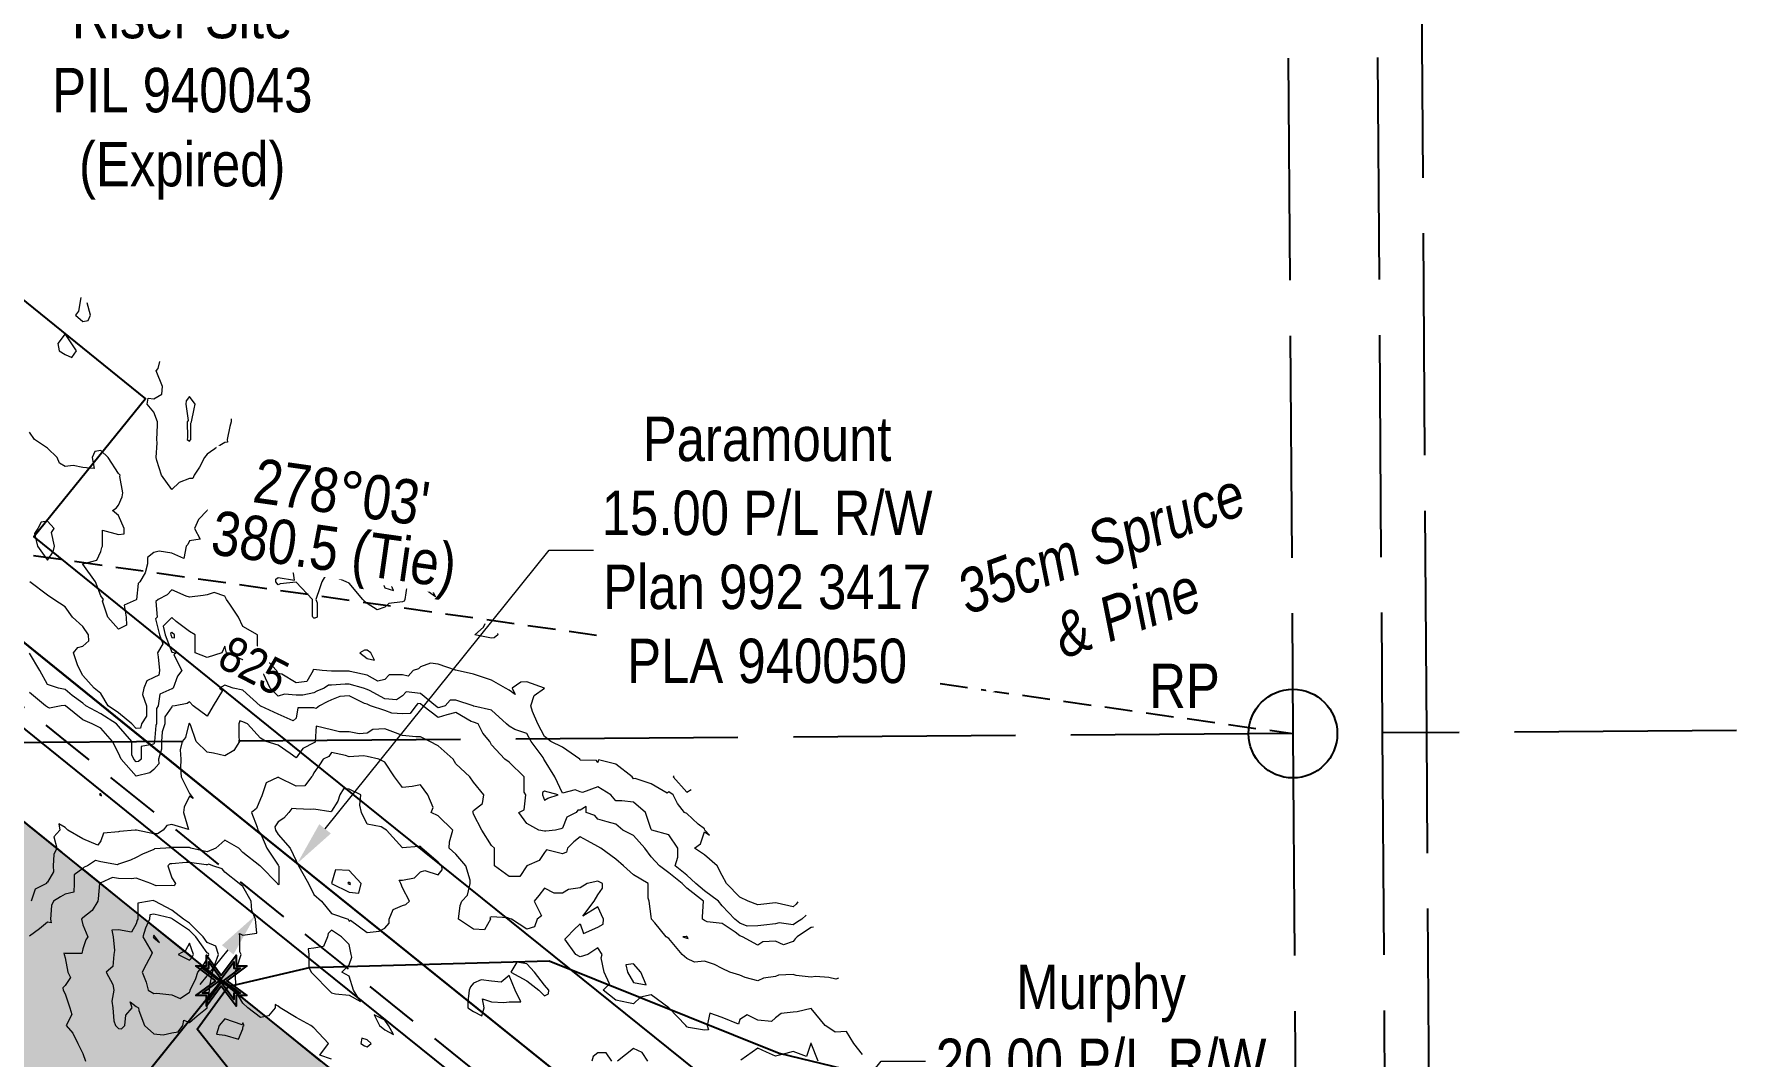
# Model space of a CAD drawing. Extents: x 528314 to 531043, y 6043383 to 6045203.
# Drawn here: x 530654 to 531039.7, y 6044220.5 to 6044450.8 of the extents above; entities that cross this region are included whole.
import ezdxf

# ---------------------------------------------------------------- set-up
doc = ezdxf.new("R2010")
doc.units = 0
doc.header["$LTSCALE"] = 5
doc.header["$PDSIZE"] = 0.5
for name, pattern in [('foc-ACCESSROAD', [3.75, 2.5, -1.25]), ('foc-TIELINE', [1.875, 1.25, -0.625]), ('foc-UNSURVEYED', [12.5, 10, -2.5])]:
    doc.linetypes.add(name, pattern=pattern)
doc.layers.get('Defpoints').update_dxf_attribs({"color": 9})
for name, color, linetype in [('35', 37, 'Continuous'), ('C-RW', 13, 'Continuous'), ('F-AR', 190, 'foc-ACCESSROAD'), ('F-RW', 190, 'Continuous'), ('L-BD', 7, 'Continuous'), ('L-MON', 1, 'Continuous'), ('L-TIE', 7, 'foc-TIELINE'), ('L-USEC', 7, 'foc-UNSURVEYED'), ('P-PROPOSED', 10, 'Continuous'), ('P-PROPOSED-H', 21, 'Continuous'), ('P-TEMP-H', 41, 'Continuous'), ('P-TEMP_WORKSPACE', 46, 'Continuous'), ('T-BUSH-T', 110, 'Continuous'), ('WETLAND', 143, 'Continuous')]:
    doc.layers.add(name, color=color, linetype=linetype)
for name, color, linetype, lineweight in [('C-RW-T', 13, 'Continuous', 9), ('F-AR-T', 190, 'Continuous', 9), ('F-WS-T', 190, 'Continuous', 9)]:
    doc.layers.add(name, color=color, linetype=linetype, lineweight=lineweight)
doc.layers.add('C-TOPO-MAJR', color=7, linetype='Continuous', lineweight=15, true_color=0xd3aa5f)
doc.layers.add('C-TOPO-MINR', color=7, linetype='Continuous', lineweight=13, true_color=0xe9d5af)
doc.layers.add('C-TOPO-MAJR-TEXT', color=7, linetype='Continuous', true_color=0x644b1b)
doc.styles.add('80', font='ARIALN.TTF', dxfattribs={"height": 10})
doc.styles.add('80CG', font='ARIALN.TTF', dxfattribs={"height": 10})
doc.styles.add('80L', font='ARIALN.TTF', dxfattribs={"height": 10})
doc.styles.get("Standard").update_dxf_attribs({"font": 'ARIALN.TTF'})
doc.dimstyles.new('Compass 5 000', dxfattribs={"dimscale": 5, "dimtxt": 9, "dimasz": 2, "dimexe": 0.2, "dimexo": 0.0625, "dimgap": 0.5, "dimtad": 0, "dimtih": 1, "dimtoh": 1, "dimzin": 0, "dimdsep": 46, "dimtxsty": '80CG', "dimcen": 0.1, "dimse1": 1, "dimse2": 1, "dimclrd": 256, "dimclrt": 256, "dimaunit": 1, "dimadec": 4, "dimazin": 0, "dimtfac": 0.06, "dimtofl": 0, "dimtmove": 0, "dimatfit": 1, "dimfxl": 0.2, "dimtolj": 1, "dimtzin": 0, "dimlwd": -1, "dimarcsym": 0})

# ---------------------------------------------------------------- blocks, each defined once
blk = doc.blocks.new('*D418')
at = {"layer": 'Defpoints', "color": 0, "transparency": 16777216}
for p in [(530713.25, 6044264.01), (530747.38, 6044236.55), (530737.99, 6044224.87)]:
    blk.add_point(p, dxfattribs=at)
at = {"layer": 'F-AR-T', "transparency": 16777216}
for p, q in [((530719.52, 6044271.8), (530770, 6044334.57)), ((530770, 6044334.57), (530780, 6044334.57)), ((530697.59, 6044244.53), (530691.32, 6044236.74))]:
    blk.add_line(p, q, dxfattribs=at)
for points in [[(530718.22, 6044272.84), (530720.82, 6044270.75), (530713.25, 6044264.01)], [(530696.29, 6044245.58), (530698.89, 6044243.49), (530703.86, 6044252.32)]]:
    blk.add_solid(points, dxfattribs=at)
at = {"layer": 'F-AR-T', "transparency": 16777216, "insert": (530819.09, 6044334.57), "char_height": 10, "attachment_point": 5, "style": '80CG', "bg_fill": 3, "box_fill_scale": 1.1, "bg_fill_color": 256, "bg_fill_true_color": 13158600, "bg_fill_transparency": 0}
blk.add_mtext('\\A1;Paramount\\P15.00 P/L R/W\\PPlan 992 3417\\PPLA 940050', dxfattribs=at)
blk = doc.blocks.new('RP')
at = {"layer": '35', "color": 3}
blk.add_circle((0, 0), 10, dxfattribs=at)
at = {"layer": '35', "color": 3, "style": '80'}
blk.add_attdef('RP_001', (-32.36, 5.75), '', height=10, dxfattribs=at)
blk = doc.blocks.new('*D421')
at = {"layer": 'C-RW-T', "transparency": 16777216}
for p, q in [((530833.63, 6044205.63), (530844.77, 6044219.46)), ((530844.77, 6044219.46), (530854.77, 6044219.46)), ((530808.56, 6044174.48), (530802.29, 6044166.69))]:
    blk.add_line(p, q, dxfattribs=at)
for points in [[(530832.34, 6044206.67), (530834.93, 6044204.58), (530827.36, 6044197.83)], [(530807.27, 6044175.52), (530809.86, 6044173.43), (530814.83, 6044182.27)]]:
    blk.add_solid(points, dxfattribs=at)
at = {"layer": 'Defpoints', "color": 0, "transparency": 16777216}
for p in [(530827.1, 6044198.04), (530827.36, 6044197.83), (530814.57, 6044182.48)]:
    blk.add_point(p, dxfattribs=at)
at = {"layer": 'C-RW-T', "transparency": 16777216, "insert": (530894.31, 6044219.46), "char_height": 10, "attachment_point": 5, "style": '80CG', "bg_fill": 3, "box_fill_scale": 1.1, "bg_fill_color": 256, "bg_fill_true_color": 13158600, "bg_fill_transparency": 0}
blk.add_mtext('\\A1;Murphy\\P20.00 P/L R/W\\PPLA 195039', dxfattribs=at)
blk = doc.blocks.new('TEMP')
h = blk.add_hatch(color=255)
h.dxf.hatch_style = 1
h.paths.add_polyline_path([(0, 0.251), (-0.666, 1.152), (-0.666, 0.666), (-1.152, 0.666), (-0.251, 0), (-1.152, -0.666), (-0.666, -0.666), (-0.666, -1.152), (0, -0.251), (0.666, -1.152), (0.666, -0.666), (1.152, -0.666), (0.251, 0), (1.152, 0.666), (0.666, 0.666), (0.666, 1.152)])
h.paths.add_polyline_path([(0.566, 0.849), (0.566, 0.566), (0.849, 0.566), (0.083, 0), (0.849, -0.566), (0.566, -0.566), (0.566, -0.849), (0, -0.083), (-0.566, -0.849), (-0.566, -0.566), (-0.849, -0.566), (-0.083, 0), (-0.849, 0.566), (-0.566, 0.566), (-0.566, 0.849), (0, 0.083)], flags=16)
h = blk.add_hatch(color=1)
h.dxf.hatch_style = 1
h.paths.add_polyline_path([(0, 0.083), (-0.566, 0.849), (-0.566, 0.566), (-0.849, 0.566), (-0.083, 0), (-0.849, -0.566), (-0.566, -0.566), (-0.566, -0.849), (0, -0.083), (0.566, -0.849), (0.566, -0.566), (0.849, -0.566), (0.083, 0), (0.849, 0.566), (0.566, 0.566), (0.566, 0.849)])
at = {"color": 1}
for p, q in [((-0.083, 0), (0.083, 0)), ((0, 0.083), (0, -0.083))]:
    blk.add_line(p, q, dxfattribs=at)
at = {"color": 255, "flags": 128}
blk.add_lwpolyline([(-0.251, 0), (-1.152, 0.666), (-0.666, 0.666), (-0.666, 1.152), (0, 0.251), (0.666, 1.152), (0.666, 0.666), (1.152, 0.666), (0.251, 0), (1.152, -0.666), (0.666, -0.666), (0.666, -1.152), (0, -0.251), (-0.666, -1.152), (-0.666, -0.666), (-1.152, -0.666)], close=True, dxfattribs=at)
at = {"color": 1, "flags": 128}
blk.add_lwpolyline([(-0.083, 0), (-0.849, 0.566), (-0.566, 0.566), (-0.566, 0.849), (0, 0.083), (0.566, 0.849), (0.566, 0.566), (0.849, 0.566), (0.083, 0), (0.849, -0.566), (0.566, -0.566), (0.566, -0.849), (0, -0.083), (-0.566, -0.849), (-0.566, -0.566), (-0.849, -0.566)], close=True, dxfattribs=at)

msp = doc.modelspace()

# ---------------------------------------------------------------- hatches: boundary and pattern name
at = {"layer": 'P-PROPOSED-H'}
h = msp.add_hatch(color=256, dxfattribs=at)
h.dxf.hatch_style = 1
h.paths.add_polyline_path([(530696.143, 6044237.575), (530560.987, 6044346.534), (530468.237, 6044292.914), (530633.417, 6044159.762)])
at = {"layer": 'P-TEMP-H'}
h = msp.add_hatch(color=256, dxfattribs=at)
h.dxf.hatch_style = 1
h.paths.add_polyline_path([(530724.013, 6044176.595), (530677.325, 6044214.231), (530696.143, 6044237.575), (530742.831, 6044199.939)])

# ---------------------------------------------------------------- linework, layer by layer
at = {"layer": 'C-RW', "flags": 128}
for points in [[(530028.625, 6044842.932), (530353.715, 6044580.228), (530576.203, 6044400.422), (530601.334, 6044431.53), (530679.079, 6044368.694), (530653.95, 6044337.604), (530716.113, 6044287.371), (531039.285, 6044027.279)], [(531039.462, 6044001.477), (530703.564, 6044271.811), (530625.836, 6044334.621), (530650.966, 6044365.713), (530604.319, 6044403.415), (530579.188, 6044372.308), (530341.151, 6044564.68), (530028.797, 6044817.092)]]:
    msp.add_lwpolyline(points, dxfattribs=at)
at = {"layer": 'C-TOPO-MAJR', "linetype": 'Continuous', "lineweight": 15, "flags": 128}
for points, elevation in [([(530664.518, 6044391.453), (530664.014, 6044388.436), (530663.293, 6044387.474), (530664.977, 6044386.062), (530666.144, 6044386.307), (530666.661, 6044387.474), (530665.955, 6044390.294)], 824), ([(530698.384, 6044364.151), (530698.384, 6044363.474), (530698.033, 6044362.417), (530697.491, 6044359.474), (530697.555, 6044358.895), (530696.977, 6044358.813), (530695.435, 6044357.931), (530692.977, 6044356.211), (530692.653, 6044355.797), (530692.35, 6044355.474), (530691.211, 6044353.239), (530690.063, 6044351.474), (530689.756, 6044350.695), (530688.977, 6044350.695), (530686.675, 6044349.776), (530684.977, 6044348.235), (530682.707, 6044351.474), (530681.648, 6044354.802), (530681.466, 6044355.474), (530681.689, 6044358.762), (530681.646, 6044359.474), (530681.748, 6044362.702), (530681.791, 6044363.474), (530680.977, 6044365.691), (530679.449, 6044367.474), (530679.64, 6044368.81), (530680.977, 6044368.662), (530682.742, 6044369.709), (530682.874, 6044371.474), (530681.5, 6044374.95), (530681.951, 6044375.474), (530682.325, 6044377.097)], 824), ([(530827.914, 6044252.385), (530826.88, 6044251.474), (530825.738, 6044250.712), (530824.977, 6044250.205), (530821.8, 6044250.65), (530820.977, 6044250.412), (530818.365, 6044250.085), (530816.977, 6044249.911), (530814.562, 6044249.888), (530812.977, 6044250.559), (530811.813, 6044251.474), (530808.977, 6044254.482), (530808.12, 6044255.474), (530804.977, 6044257.831), (530803.013, 6044259.474), (530800.977, 6044261.328), (530798.349, 6044263.474), (530799.005, 6044265.445), (530799.005, 6044267.474), (530796.977, 6044270.425), (530793.131, 6044271.474), (530792.977, 6044271.65), (530791.687, 6044275.474), (530788.977, 6044277.817), (530786.341, 6044278.11), (530784.977, 6044278.11), (530783.886, 6044279.474), (530780.977, 6044281.292), (530777.519, 6044280.015), (530776.977, 6044280.157), (530775.883, 6044280.567), (530772.977, 6044279.84), (530771.252, 6044283.474), (530768.977, 6044287.257), (530768.82, 6044287.474), (530768.611, 6044287.84), (530765.968, 6044291.474), (530764.977, 6044293.29), (530762.252, 6044294.198), (530760.977, 6044294.907), (530760.364, 6044295.474), (530756.977, 6044298.557), (530753.031, 6044299.419), (530752.977, 6044299.439), (530752.847, 6044299.474), (530748.977, 6044300.763), (530747.672, 6044300.779), (530746.605, 6044299.474), (530745.308, 6044299.142), (530744.977, 6044299.038), (530744.407, 6044299.474), (530740.977, 6044302.299), (530737.774, 6044302.676), (530736.977, 6044301.764), (530735.618, 6044300.832), (530732.977, 6044301.076), (530729.504, 6044302.947), (530728.977, 6044303.21), (530728.151, 6044303.474), (530724.977, 6044304.37), (530724.08, 6044304.37), (530720.977, 6044304.123), (530720.271, 6044304.179), (530719.346, 6044303.474), (530717.673, 6044302.777), (530716.977, 6044302.397), (530714.529, 6044301.922), (530712.977, 6044301.905), (530710.343, 6044302.107), (530708.977, 6044301.652), (530707.155, 6044303.474), (530705.577, 6044306.874), (530705.218, 6044307.474), (530704.977, 6044307.737), (530704.313, 6044308.137), (530700.977, 6044309.858), (530697.34, 6044311.474), (530696.977, 6044312.929), (530696.25, 6044311.474), (530692.977, 6044310.383), (530690.228, 6044311.474), (530690.228, 6044314.222), (530690.228, 6044315.474), (530688.977, 6044316.22), (530685.974, 6044318.477), (530684.977, 6044319.391), (530683.017, 6044317.434), (530683.472, 6044315.474), (530684.977, 6044311.559), (530686.001, 6044311.474), (530685.49, 6044310.961), (530687.233, 6044307.474), (530686.292, 6044306.158), (530685.294, 6044303.474), (530685.109, 6044303.341), (530684.977, 6044303.315), (530682.32, 6044302.13), (530681.893, 6044299.474), (530681.516, 6044298.935), (530681.528, 6044295.474), (530681.392, 6044295.059), (530681.119, 6044291.474), (530681.125, 6044291.326), (530680.977, 6044290.851), (530678.082, 6044290.368), (530678.082, 6044287.474), (530677.472, 6044286.978), (530676.977, 6044286.861), (530676.424, 6044287.474), (530676.01, 6044288.441), (530676.01, 6044291.474), (530672.977, 6044294.94), (530672.538, 6044295.474), (530668.977, 6044297.739), (530665.66, 6044299.474), (530664.977, 6044300.072), (530662.583, 6044301.867), (530660.977, 6044303.182), (530659.48, 6044303.474), (530656.977, 6044304.297), (530655.249, 6044307.474), (530652.977, 6044311.369)], 825), ([(530840.546, 6044220.949), (530838.653, 6044223.474), (530836.977, 6044226.156), (530834.449, 6044226.001), (530832.977, 6044226.953), (530832.196, 6044227.474), (530828.977, 6044231.293), (530825.89, 6044230.56), (530824.977, 6044230.464), (530822.23, 6044230.22), (530820.977, 6044229.231), (530820.038, 6044228.413), (530816.977, 6044228.673), (530814.562, 6044229.888), (530812.977, 6044228.817), (530812.63, 6044227.82), (530808.977, 6044229.283), (530806.167, 6044230.283), (530805.587, 6044227.474), (530805.892, 6044226.558), (530804.977, 6044226.427), (530801.373, 6044227.078), (530800.977, 6044227.221), (530800.75, 6044227.474), (530796.977, 6044231.444), (530796.93, 6044231.474), (530792.977, 6044234.438), (530790.552, 6044233.899), (530788.977, 6044232.392), (530787.829, 6044232.622), (530784.977, 6044233.193), (530782.125, 6044235.474), (530783.551, 6044236.899), (530782.35, 6044239.474), (530781.714, 6044242.737), (530781.965, 6044243.474), (530780.977, 6044244.956), (530778.729, 6044243.474), (530776.977, 6044242.994), (530775.986, 6044243.474), (530773.513, 6044246.937), (530774.05, 6044247.474), (530775.511, 6044248.939), (530776.977, 6044250.4), (530777.718, 6044248.214), (530780.977, 6044249.632), (530782.149, 6044250.302), (530782.266, 6044251.474), (530780.977, 6044254.225), (530777.598, 6044252.094), (530780.115, 6044255.474), (530780.977, 6044256.935), (530781.992, 6044258.458), (530781.992, 6044259.474), (530780.977, 6044260.035), (530778.57, 6044259.474), (530776.977, 6044258.513), (530774.318, 6044258.133), (530772.977, 6044257.328), (530771.151, 6044257.299), (530768.977, 6044258.469), (530767.659, 6044256.791), (530766.623, 6044255.474), (530768.253, 6044252.197), (530767.28, 6044251.474), (530766.705, 6044249.745), (530764.977, 6044249.17), (530761.52, 6044251.474), (530760.977, 6044251.582), (530760.669, 6044251.782), (530756.977, 6044252.009), (530756.627, 6044251.823), (530756.753, 6044251.474), (530755.404, 6044249.046), (530752.977, 6044249.208), (530749.579, 6044251.474), (530749.953, 6044254.497), (530750.349, 6044255.474), (530751.575, 6044256.875), (530752.225, 6044259.474), (530752.179, 6044260.271), (530751.241, 6044263.474), (530748.977, 6044266.061), (530747.451, 6044267.474), (530747.561, 6044268.89), (530748.268, 6044271.474), (530744.977, 6044274.757), (530743.402, 6044275.474), (530743.852, 6044276.598), (530742.654, 6044279.474), (530740.977, 6044281.709), (530739.147, 6044281.303), (530736.977, 6044281.086), (530735.161, 6044283.474), (530732.977, 6044286.848), (530731.647, 6044287.474), (530728.977, 6044288.102), (530728.21, 6044288.24), (530724.977, 6044288.009), (530724.107, 6044288.343), (530720.977, 6044288.969), (530720.379, 6044288.072), (530719.107, 6044287.474), (530718.227, 6044286.223), (530716.977, 6044284.445), (530716.709, 6044283.742), (530716.459, 6044283.474), (530714.957, 6044281.493), (530712.977, 6044281.433), (530709.06, 6044283.391), (530708.977, 6044283.406), (530706.273, 6044282.177), (530705.372, 6044279.474), (530705.255, 6044279.195), (530704.977, 6044278.526), (530704.047, 6044276.404), (530702.915, 6044275.474), (530704.254, 6044272.196), (530704.404, 6044271.474), (530704.977, 6044270.841), (530706.38, 6044267.474), (530708.977, 6044263.579), (530709.024, 6044263.474), (530709.071, 6044263.379), (530709.108, 6044259.474), (530709.146, 6044259.304), (530708.977, 6044259.178), (530708.808, 6044259.474), (530704.977, 6044263.352), (530704.823, 6044263.474), (530700.977, 6044266.485), (530700.112, 6044267.474), (530696.977, 6044269.265), (530694.886, 6044267.474), (530692.977, 6044266.625), (530689.286, 6044267.474), (530688.977, 6044267.569), (530688.857, 6044267.593), (530684.977, 6044267.593), (530684.901, 6044267.549), (530683.62, 6044267.474), (530681.136, 6044267.314), (530680.977, 6044267.162), (530678.373, 6044266.078), (530676.977, 6044265.316), (530675.71, 6044264.74), (530672.977, 6044263.83), (530672.761, 6044263.689), (530668.977, 6044264.346), (530667.813, 6044264.637), (530665.985, 6044263.474), (530665.291, 6044263.16), (530664.977, 6044262.859), (530662.982, 6044261.469), (530663.034, 6044259.474), (530662.936, 6044257.515), (530660.977, 6044257.054), (530659.956, 6044256.494), (530658.375, 6044255.474), (530657.923, 6044254.527), (530657.694, 6044251.474), (530657.811, 6044250.639), (530656.977, 6044250.747), (530655.214, 6044249.236), (530652.977, 6044247.596)], 826)]:
    msp.add_lwpolyline(points, dxfattribs=dict(at, elevation=elevation))
for points, elevation in [([(530662.505, 6044377.945), (530663.524, 6044379.474), (530660.977, 6044383.296), (530659.291, 6044381.16), (530659.595, 6044379.474), (530660.977, 6044378.624), (530662.505, 6044377.945)], 824), ([(530769.71, 6044278.74), (530772.045, 6044279.474), (530768.977, 6044280.277), (530768.495, 6044279.956), (530768.495, 6044279.474), (530768.977, 6044278.268), (530769.71, 6044278.74)], 825), ([(530790.662, 6044239.474), (530788.977, 6044241.358), (530787.25, 6044241.2), (530787.604, 6044239.474), (530788.977, 6044237.185), (530791.829, 6044236.621), (530790.662, 6044239.474)], 826), ([(530728.977, 6044224.264), (530727.828, 6044224.622), (530727.592, 6044223.474), (530728.433, 6044222.93), (530728.977, 6044222.727), (530729.873, 6044223.474), (530728.977, 6044224.264)], 826)]:
    msp.add_lwpolyline(points, close=True, dxfattribs=dict(at, elevation=elevation))
at = {"layer": 'C-TOPO-MINR', "linetype": 'Continuous', "lineweight": 13, "flags": 128}
for points, elevation in [([(530664.518, 6044391.453), (530664.014, 6044388.436), (530663.293, 6044387.474), (530664.977, 6044386.062), (530666.144, 6044386.307), (530666.661, 6044387.474), (530665.955, 6044390.294)], 824), ([(530698.384, 6044364.151), (530698.384, 6044363.474), (530698.033, 6044362.417), (530697.491, 6044359.474), (530697.555, 6044358.895), (530696.977, 6044358.813), (530695.435, 6044357.931), (530692.977, 6044356.211), (530692.653, 6044355.797), (530692.35, 6044355.474), (530691.211, 6044353.239), (530690.063, 6044351.474), (530689.756, 6044350.695), (530688.977, 6044350.695), (530686.675, 6044349.776), (530684.977, 6044348.235), (530682.707, 6044351.474), (530681.648, 6044354.802), (530681.466, 6044355.474), (530681.689, 6044358.762), (530681.646, 6044359.474), (530681.748, 6044362.702), (530681.791, 6044363.474), (530680.977, 6044365.691), (530679.449, 6044367.474), (530679.64, 6044368.81), (530680.977, 6044368.662), (530682.742, 6044369.709), (530682.874, 6044371.474), (530681.5, 6044374.95), (530681.951, 6044375.474), (530682.325, 6044377.097)], 824), ([(530743.177, 6044328.04), (530742.693, 6044327.474), (530744.407, 6044324.043), (530740.977, 6044326.493), (530737.958, 6044326.493), (530737.454, 6044323.474), (530737.335, 6044323.116), (530736.977, 6044322.901), (530733.916, 6044322.534), (530732.977, 6044321.721), (530731.29, 6044321.16), (530728.977, 6044322.549), (530728.011, 6044323.474), (530724.977, 6044327.107), (530724.243, 6044327.474), (530720.977, 6044328.844), (530719.606, 6044328.844), (530718.799, 6044327.474), (530718.343, 6044326.107), (530717.466, 6044323.474), (530717.711, 6044322.739), (530717.711, 6044319.474), (530717.217, 6044319.233), (530716.977, 6044319.267), (530716.739, 6044319.474), (530716.718, 6044319.732), (530716.718, 6044323.474), (530712.977, 6044327.331), (530709.44, 6044327.01), (530708.977, 6044326.778), (530708.421, 6044327.474), (530708.425, 6044328.025), (530708.977, 6044328.389), (530712.668, 6044327.783), (530712.101, 6044331.474), (530708.977, 6044333.817), (530708.093, 6044335.474), (530704.977, 6044339.369), (530704.584, 6044339.474), (530704.781, 6044339.669), (530704.79, 6044343.474), (530700.977, 6044346.517), (530698.542, 6044345.908), (530696.977, 6044345.908), (530693.063, 6044343.56), (530692.977, 6044343.517), (530692.933, 6044343.517), (530692.927, 6044343.474), (530690.981, 6044341.469), (530690.144, 6044339.474), (530691.385, 6044337.066), (530688.977, 6044336.643), (530688.617, 6044335.834), (530688.197, 6044335.474), (530687.736, 6044332.714), (530684.977, 6044333.864), (530682.131, 6044334.32), (530680.977, 6044334.02), (530679.522, 6044332.928), (530679.522, 6044331.474), (530678.991, 6044329.459), (530677.785, 6044327.474), (530677.4, 6044327.05), (530677.023, 6044323.474), (530677.026, 6044323.424), (530676.977, 6044323.347), (530674.265, 6044322.185), (530674.718, 6044319.474), (530674.755, 6044317.695), (530672.977, 6044316.777), (530670.607, 6044319.474), (530669.385, 6044323.066), (530669.599, 6044323.474), (530668.977, 6044324.265), (530667.773, 6044327.474), (530664.977, 6044331.397), (530664.89, 6044331.474), (530664.929, 6044331.522), (530664.977, 6044331.528), (530668.134, 6044332.317), (530668.977, 6044334.284), (530669.256, 6044335.195), (530669.382, 6044335.474), (530669.382, 6044339.068), (530672.977, 6044338.109), (530674.236, 6044338.214), (530674.236, 6044339.474), (530672.977, 6044342.401), (530671.639, 6044343.474), (530672.454, 6044343.996), (530672.977, 6044344.673), (530673.852, 6044346.598), (530673.977, 6044347.474), (530673.26, 6044351.19), (530673.333, 6044351.474), (530672.977, 6044351.874), (530670.682, 6044355.474), (530668.977, 6044357.003), (530667.639, 6044356.811), (530667.031, 6044355.474), (530667.487, 6044352.963), (530664.977, 6044353.215), (530662.801, 6044353.65), (530660.977, 6044353.389), (530659.681, 6044354.178), (530659.209, 6044355.474), (530656.977, 6044357.522), (530654.05, 6044359.474), (530652.977, 6044361.113)], 824.4), ([(530826.027, 6044255.33), (530825.651, 6044254.799), (530824.977, 6044254.205), (530821.384, 6044255.066), (530820.977, 6044255.146), (530817.688, 6044254.762), (530816.977, 6044254.679), (530814.801, 6044255.474), (530812.977, 6044256.425), (530809.929, 6044259.474), (530808.977, 6044261.287), (530807.829, 6044263.474), (530804.977, 6044265.918), (530802.725, 6044267.474), (530804.057, 6044268.394), (530804.977, 6044271.104), (530806.084, 6044270.366), (530805.088, 6044271.474), (530804.977, 6044271.806), (530803.569, 6044272.881), (530800.977, 6044275.262), (530800.467, 6044275.474), (530798.938, 6044277.513), (530797.959, 6044279.474), (530796.977, 6044280.128), (530796.584, 6044279.866), (530792.977, 6044281.971), (530789.331, 6044283.12), (530788.977, 6044283.058), (530788.654, 6044283.474), (530784.977, 6044286.337), (530781.11, 6044287.341), (530780.977, 6044286.743), (530780.665, 6044287.162), (530776.977, 6044287.286), (530776.882, 6044287.474), (530772.977, 6044290.208), (530770.387, 6044291.474), (530768.977, 6044292.623), (530767.422, 6044295.474), (530766.233, 6044298.217), (530765.847, 6044299.474), (530766.63, 6044301.821), (530768.942, 6044303.474), (530764.977, 6044304.914), (530763.634, 6044304.817), (530761.671, 6044303.474), (530762.365, 6044302.085), (530760.977, 6044303.011), (530760.134, 6044303.474), (530756.977, 6044305.254), (530754.27, 6044306.18), (530752.977, 6044306.623), (530749.244, 6044307.474), (530748.977, 6044307.55), (530748.914, 6044307.536), (530744.977, 6044308.895), (530743.297, 6044309.153), (530740.977, 6044308.283), (530740.596, 6044307.855), (530739.357, 6044307.474), (530738.266, 6044306.184), (530736.977, 6044306.459), (530733.974, 6044306.476), (530732.977, 6044305.421), (530731.382, 6044305.069), (530728.977, 6044306.411), (530725.192, 6044307.259), (530724.977, 6044307.319), (530721.131, 6044307.319), (530720.977, 6044307.307), (530718.889, 6044307.474), (530716.977, 6044307.665), (530716.799, 6044307.651), (530716.814, 6044307.474), (530715.439, 6044305.011), (530712.977, 6044304.686), (530709.803, 6044306.647), (530708.977, 6044306.762), (530708.551, 6044307.474), (530704.977, 6044311.372), (530704.809, 6044311.474), (530704.299, 6044312.152), (530704.299, 6044315.474), (530700.977, 6044317.408), (530700.006, 6044319.474), (530698.067, 6044322.383), (530697.341, 6044323.474), (530696.977, 6044324.201), (530694.523, 6044325.02), (530692.977, 6044324.504), (530692.066, 6044324.384), (530688.977, 6044323.976), (530688.224, 6044324.227), (530684.977, 6044325.618), (530683.974, 6044324.476), (530681.959, 6044323.474), (530681.422, 6044323.028), (530681.719, 6044319.474), (530681.348, 6044319.103), (530682.191, 6044315.474), (530682.949, 6044313.501), (530681.787, 6044311.474), (530681.946, 6044310.505), (530682.215, 6044307.474), (530682.039, 6044306.411), (530680.977, 6044305.861), (530679.346, 6044305.104), (530678.69, 6044303.474), (530678.378, 6044302.072), (530679.295, 6044299.474), (530679.306, 6044297.144), (530678.15, 6044295.474), (530677.955, 6044294.496), (530676.977, 6044294.407), (530675.999, 6044295.474), (530672.977, 6044297.904), (530670.647, 6044299.474), (530668.977, 6044302.271), (530667.533, 6044303.474), (530664.977, 6044306.355), (530664.357, 6044307.474), (530663.737, 6044308.713), (530662.818, 6044311.474), (530663.799, 6044312.651), (530664.977, 6044312.913), (530666.332, 6044314.118), (530666.257, 6044315.474), (530664.977, 6044317.368), (530662.647, 6044319.474), (530660.977, 6044321.77), (530658.449, 6044323.474), (530656.977, 6044324.465), (530653.009, 6044327.442)], 824.8), ([(530758.372, 6044315.79), (530758.453, 6044315.474), (530757.596, 6044314.854), (530756.977, 6044314.727), (530753.242, 6044315.474), (530755.239, 6044317.211), (530755.593, 6044318.031)], 824.4), ([(530829.55, 6044249.634), (530828.977, 6044249.538), (530827.738, 6044248.713), (530825.88, 6044247.474), (530825.402, 6044247.049), (530824.977, 6044246.442), (530822.747, 6044245.704), (530820.977, 6044246.503), (530818.115, 6044246.335), (530816.977, 6044245.61), (530813.517, 6044247.474), (530812.977, 6044247.702), (530811.911, 6044248.539), (530808.977, 6044250.495), (530805.578, 6044250.873), (530804.977, 6044251.13), (530804.515, 6044251.474), (530804.497, 6044251.954), (530804.734, 6044255.474), (530800.977, 6044258.412), (530799.915, 6044259.474), (530796.977, 6044261.872), (530794.837, 6044263.474), (530792.977, 6044265.52), (530791.512, 6044267.474), (530788.977, 6044270.291), (530786.611, 6044271.474), (530784.977, 6044272.84), (530783.084, 6044273.367), (530780.977, 6044273.954), (530780.31, 6044274.807), (530778.313, 6044275.474), (530778.313, 6044276.809), (530776.977, 6044276.021), (530776.479, 6044275.971), (530776.065, 6044275.474), (530773.991, 6044274.459), (530772.977, 6044271.958), (530772.651, 6044271.799), (530771.401, 6044271.474), (530769.213, 6044271.237), (530768.977, 6044271.277), (530767.667, 6044271.474), (530764.977, 6044273.018), (530763.145, 6044275.474), (530764.366, 6044276.084), (530764.723, 6044279.474), (530764.374, 6044280.076), (530764.374, 6044283.474), (530760.977, 6044286.841), (530760.02, 6044287.474), (530756.977, 6044290.717), (530756.662, 6044291.474), (530755.088, 6044293.363), (530754.033, 6044295.474), (530752.977, 6044295.852), (530752.459, 6044295.992), (530748.977, 6044297.991), (530746.972, 6044297.479), (530744.977, 6044296.851), (530741.551, 6044299.474), (530740.977, 6044299.946), (530740.441, 6044300.009), (530739.973, 6044299.474), (530738.654, 6044297.797), (530736.977, 6044297.67), (530734.562, 6044297.889), (530732.977, 6044298.489), (530729.783, 6044299.474), (530728.977, 6044299.877), (530728.385, 6044300.066), (530724.977, 6044301.733), (530722.85, 6044301.6), (530720.977, 6044300.82), (530720.027, 6044300.424), (530718.285, 6044299.474), (530717.511, 6044298.94), (530716.977, 6044299.075), (530713.4, 6044299.05), (530712.977, 6044296.744), (530712.334, 6044296.117), (530708.977, 6044297.632), (530705.041, 6044299.41), (530704.977, 6044299.449), (530704.928, 6044299.474), (530700.977, 6044303.002), (530698.853, 6044303.474), (530696.977, 6044304.146), (530695.727, 6044303.474), (530696.441, 6044302.938), (530694.324, 6044299.474), (530692.977, 6044297.182), (530689.813, 6044299.474), (530688.977, 6044300.389), (530688.443, 6044300.008), (530685.769, 6044299.474), (530685.053, 6044299.397), (530684.977, 6044299.292), (530683.404, 6044297.047), (530683.41, 6044295.474), (530682.807, 6044293.643), (530682.642, 6044291.474), (530682.708, 6044289.743), (530682.001, 6044287.474), (530682.04, 6044286.41), (530680.977, 6044285.186), (530680.032, 6044284.419), (530676.977, 6044283.693), (530673.567, 6044287.474), (530672.977, 6044288.851), (530671.61, 6044291.474), (530668.977, 6044294.505), (530667.04, 6044295.474), (530664.977, 6044296.38), (530661.064, 6044299.474), (530660.977, 6044299.545), (530660.888, 6044299.562), (530660.056, 6044299.474), (530657.478, 6044298.973), (530656.977, 6044299.238), (530656.54, 6044299.474), (530652.977, 6044302.527)], 825.2), ([(530835.18, 6044238.167), (530834.532, 6044237.918), (530832.977, 6044238.341), (530829.95, 6044238.5), (530828.977, 6044238.378), (530825.657, 6044238.793), (530824.977, 6044238.972), (530821.625, 6044238.825), (530820.977, 6044238.555), (530818.281, 6044238.169), (530816.977, 6044237.577), (530814.118, 6044238.333), (530812.977, 6044238.814), (530810.667, 6044239.474), (530808.977, 6044240.33), (530807.24, 6044241.21), (530804.977, 6044241.979), (530802.698, 6044241.753), (530800.977, 6044242.597), (530799.963, 6044243.474), (530796.977, 6044247.124), (530796.348, 6044247.474), (530793.828, 6044250.622), (530793.071, 6044251.474), (530792.977, 6044252.081), (530792.489, 6044255.474), (530792.272, 6044256.178), (530792.272, 6044259.474), (530788.977, 6044261.473), (530786.758, 6044263.474), (530784.977, 6044264.957), (530781.622, 6044267.474), (530780.977, 6044267.815), (530778.602, 6044269.099), (530776.977, 6044269.977), (530775.558, 6044268.892), (530774.14, 6044267.474), (530773.895, 6044266.555), (530772.977, 6044266.131), (530769.386, 6044267.065), (530768.977, 6044266.49), (530767.77, 6044264.68), (530764.977, 6044263.483), (530764.963, 6044263.487), (530764.963, 6044263.474), (530763.401, 6044261.049), (530760.977, 6044261.049), (530757.677, 6044263.474), (530757.677, 6044266.773), (530757.677, 6044267.474), (530756.977, 6044268.078), (530754.816, 6044271.474), (530752.977, 6044275.121), (530752.846, 6044275.474), (530752.799, 6044275.652), (530752.977, 6044275.963), (530754.981, 6044277.469), (530755.316, 6044279.474), (530752.977, 6044282.281), (530752.125, 6044283.474), (530748.977, 6044286.43), (530748.389, 6044287.474), (530744.977, 6044290.488), (530743.128, 6044291.474), (530740.977, 6044292.549), (530739.965, 6044292.486), (530736.977, 6044292.8), (530734.81, 6044293.641), (530732.977, 6044294.352), (530730.243, 6044294.208), (530728.977, 6044293.363), (530727.223, 6044293.227), (530724.977, 6044293.658), (530722.792, 6044293.658), (530720.977, 6044294.091), (530717.542, 6044294.909), (530717.313, 6044291.474), (530717.179, 6044291.272), (530716.977, 6044291.177), (530714.533, 6044289.917), (530712.977, 6044287.828), (530711.676, 6044288.774), (530708.977, 6044290.664), (530706.277, 6044291.474), (530704.977, 6044292.254), (530702.071, 6044295.474), (530700.977, 6044295.92), (530700.344, 6044296.107), (530700.111, 6044295.474), (530700.111, 6044292.339), (530700.219, 6044291.474), (530698.972, 6044289.479), (530696.977, 6044288.231), (530694.384, 6044288.88), (530692.977, 6044289.036), (530690.488, 6044291.474), (530689.205, 6044295.246), (530689.061, 6044295.474), (530688.977, 6044295.544), (530688.913, 6044295.538), (530688.866, 6044295.474), (530688.088, 6044292.362), (530687.311, 6044291.474), (530686.844, 6044289.606), (530687.038, 6044287.474), (530686.985, 6044285.466), (530687.103, 6044283.474), (530688.977, 6044279.725), (530689.17, 6044279.474), (530689.819, 6044278.631), (530688.977, 6044279.172), (530687.744, 6044276.706), (530687.656, 6044275.474), (530688.782, 6044271.669), (530684.977, 6044272.767), (530683.909, 6044272.541), (530683.073, 6044271.474), (530681.753, 6044270.697), (530680.977, 6044270.651), (530677.03, 6044271.474), (530676.977, 6044271.492), (530676.935, 6044271.515), (530676.713, 6044271.474), (530673.225, 6044271.225), (530672.977, 6044271.101), (530669.628, 6044270.823), (530668.977, 6044269.124), (530668.358, 6044268.092), (530664.977, 6044269.541), (530661.596, 6044271.474), (530660.977, 6044272.101), (530659.518, 6044272.933), (530659.801, 6044271.474), (530658.425, 6044270.025), (530659.108, 6044267.474), (530658.451, 6044266), (530658.285, 6044263.474), (530658.332, 6044262.119), (530656.977, 6044259.764), (530656.791, 6044259.66), (530656.782, 6044259.474), (530654.245, 6044258.205), (530653.335, 6044255.474)], 825.6), ([(530840.546, 6044220.949), (530838.653, 6044223.474), (530836.977, 6044226.156), (530834.449, 6044226.001), (530832.977, 6044226.953), (530832.196, 6044227.474), (530828.977, 6044231.293), (530825.89, 6044230.56), (530824.977, 6044230.464), (530822.23, 6044230.22), (530820.977, 6044229.231), (530820.038, 6044228.413), (530816.977, 6044228.673), (530814.562, 6044229.888), (530812.977, 6044228.817), (530812.63, 6044227.82), (530808.977, 6044229.283), (530806.167, 6044230.283), (530805.587, 6044227.474), (530805.892, 6044226.558), (530804.977, 6044226.427), (530801.373, 6044227.078), (530800.977, 6044227.221), (530800.75, 6044227.474), (530796.977, 6044231.444), (530796.93, 6044231.474), (530792.977, 6044234.438), (530790.552, 6044233.899), (530788.977, 6044232.392), (530787.829, 6044232.622), (530784.977, 6044233.193), (530782.125, 6044235.474), (530783.551, 6044236.899), (530782.35, 6044239.474), (530781.714, 6044242.737), (530781.965, 6044243.474), (530780.977, 6044244.956), (530778.729, 6044243.474), (530776.977, 6044242.994), (530775.986, 6044243.474), (530773.513, 6044246.937), (530774.05, 6044247.474), (530775.511, 6044248.939), (530776.977, 6044250.4), (530777.718, 6044248.214), (530780.977, 6044249.632), (530782.149, 6044250.302), (530782.266, 6044251.474), (530780.977, 6044254.225), (530777.598, 6044252.094), (530780.115, 6044255.474), (530780.977, 6044256.935), (530781.992, 6044258.458), (530781.992, 6044259.474), (530780.977, 6044260.035), (530778.57, 6044259.474), (530776.977, 6044258.513), (530774.318, 6044258.133), (530772.977, 6044257.328), (530771.151, 6044257.299), (530768.977, 6044258.469), (530767.659, 6044256.791), (530766.623, 6044255.474), (530768.253, 6044252.197), (530767.28, 6044251.474), (530766.705, 6044249.745), (530764.977, 6044249.17), (530761.52, 6044251.474), (530760.977, 6044251.582), (530760.669, 6044251.782), (530756.977, 6044252.009), (530756.627, 6044251.823), (530756.753, 6044251.474), (530755.404, 6044249.046), (530752.977, 6044249.208), (530749.579, 6044251.474), (530749.953, 6044254.497), (530750.349, 6044255.474), (530751.575, 6044256.875), (530752.225, 6044259.474), (530752.179, 6044260.271), (530751.241, 6044263.474), (530748.977, 6044266.061), (530747.451, 6044267.474), (530747.561, 6044268.89), (530748.268, 6044271.474), (530744.977, 6044274.757), (530743.402, 6044275.474), (530743.852, 6044276.598), (530742.654, 6044279.474), (530740.977, 6044281.709), (530739.147, 6044281.303), (530736.977, 6044281.086), (530735.161, 6044283.474), (530732.977, 6044286.848), (530731.647, 6044287.474), (530728.977, 6044288.102), (530728.21, 6044288.24), (530724.977, 6044288.009), (530724.107, 6044288.343), (530720.977, 6044288.969), (530720.379, 6044288.072), (530719.107, 6044287.474), (530718.227, 6044286.223), (530716.977, 6044284.445), (530716.709, 6044283.742), (530716.459, 6044283.474), (530714.957, 6044281.493), (530712.977, 6044281.433), (530709.06, 6044283.391), (530708.977, 6044283.406), (530706.273, 6044282.177), (530705.372, 6044279.474), (530705.255, 6044279.195), (530704.977, 6044278.526), (530704.047, 6044276.404), (530702.915, 6044275.474), (530704.254, 6044272.196), (530704.404, 6044271.474), (530704.977, 6044270.841), (530706.38, 6044267.474), (530708.977, 6044263.579), (530709.024, 6044263.474), (530709.071, 6044263.379), (530709.108, 6044259.474), (530709.146, 6044259.304), (530708.977, 6044259.178), (530708.808, 6044259.474), (530704.977, 6044263.352), (530704.823, 6044263.474), (530700.977, 6044266.485), (530700.112, 6044267.474), (530696.977, 6044269.265), (530694.886, 6044267.474), (530692.977, 6044266.625), (530689.286, 6044267.474), (530688.977, 6044267.569), (530688.857, 6044267.593), (530684.977, 6044267.593), (530684.901, 6044267.549), (530683.62, 6044267.474), (530681.136, 6044267.314), (530680.977, 6044267.162), (530678.373, 6044266.078), (530676.977, 6044265.316), (530675.71, 6044264.74), (530672.977, 6044263.83), (530672.761, 6044263.689), (530668.977, 6044264.346), (530667.813, 6044264.637), (530665.985, 6044263.474), (530665.291, 6044263.16), (530664.977, 6044262.859), (530662.982, 6044261.469), (530663.034, 6044259.474), (530662.936, 6044257.515), (530660.977, 6044257.054), (530659.956, 6044256.494), (530658.375, 6044255.474), (530657.923, 6044254.527), (530657.694, 6044251.474), (530657.811, 6044250.639), (530656.977, 6044250.747), (530655.214, 6044249.236), (530652.977, 6044247.596)], 826), ([(530798.141, 6044283.732), (530797.889, 6044283.474), (530800.977, 6044280.077), (530801.983, 6044280.635)], 824.8), ([(530720.977, 6044219.931), (530718.321, 6044220.817), (530720.268, 6044223.474), (530716.977, 6044227), (530716.307, 6044227.474), (530712.977, 6044229.287), (530709.368, 6044231.474), (530708.977, 6044231.832), (530708.26, 6044232.191), (530708.26, 6044231.474), (530706.743, 6044229.708), (530704.977, 6044229.321), (530702.095, 6044231.474), (530700.977, 6044232.566), (530699.28, 6044235.474), (530699.411, 6044237.039), (530699.237, 6044239.474), (530699.736, 6044240.714), (530700.588, 6044243.474), (530700.329, 6044244.121), (530700.329, 6044247.474), (530700.248, 6044248.202), (530700.977, 6044247.862), (530704.166, 6044248.285), (530703.83, 6044251.474), (530703.045, 6044253.405), (530702.901, 6044255.474), (530700.977, 6044258.806), (530700.198, 6044259.474), (530696.977, 6044262.029), (530696.317, 6044262.814), (530694.247, 6044263.474), (530693.316, 6044263.812), (530692.977, 6044263.662), (530692.732, 6044263.718), (530688.977, 6044264.22), (530688.23, 6044264.22), (530684.977, 6044263.924), (530684.553, 6044263.897), (530684.108, 6044263.474), (530684.977, 6044260.797), (530685.794, 6044259.474), (530685.522, 6044258.929), (530684.977, 6044259.028), (530681.503, 6044258.947), (530680.977, 6044259.204), (530680.236, 6044259.474), (530676.977, 6044260.689), (530675.953, 6044260.498), (530672.977, 6044260.61), (530671.627, 6044260.823), (530668.977, 6044259.658), (530668.85, 6044259.601), (530668.717, 6044259.474), (530668.405, 6044256.046), (530668.353, 6044255.474), (530667.048, 6044253.402), (530664.977, 6044251.733), (530664.792, 6044251.659), (530664.69, 6044251.474), (530664.977, 6044250.183), (530666.06, 6044247.474), (530665.654, 6044246.797), (530664.977, 6044244.765), (530664.742, 6044243.708), (530660.977, 6044243.708), (530660.696, 6044243.754), (530660.724, 6044243.474), (530660.977, 6044242.752), (530661.563, 6044239.474), (530662.149, 6044238.301), (530660.977, 6044236.543), (530660.483, 6044235.967), (530660.534, 6044235.474), (530660.977, 6044234.618), (530662.025, 6044231.474), (530662.474, 6044229.976), (530661.225, 6044227.474), (530662.716, 6044225.735), (530663.845, 6044223.474), (530664.977, 6044221.213), (530665.557, 6044219.474)], 826.4), ([(530784.075, 6044219.474), (530782.835, 6044221.332), (530780.977, 6044221.332), (530779.925, 6044220.525), (530779.618, 6044219.474)], 826.4), ([(530792.182, 6044219.474), (530790.938, 6044221.435), (530788.977, 6044222.283), (530785.363, 6044219.474)], 826.4), ([(530830.614, 6044219.474), (530829.039, 6044223.411), (530829.004, 6044223.474), (530828.977, 6044223.489), (530828.962, 6044223.488), (530828.945, 6044223.474), (530827.954, 6044220.497), (530824.977, 6044221.642), (530822.463, 6044220.96), (530820.977, 6044220.557), (530818.981, 6044221.478), (530816.977, 6044222.403), (530813.162, 6044219.659)], 826.4)]:
    msp.add_lwpolyline(points, dxfattribs=dict(at, elevation=elevation))
for points, elevation in [([(530662.505, 6044377.945), (530663.524, 6044379.474), (530660.977, 6044383.296), (530659.291, 6044381.16), (530659.595, 6044379.474), (530660.977, 6044378.624), (530662.505, 6044377.945)], 824), ([(530690.053, 6044366.397), (530690.287, 6044367.474), (530688.977, 6044369.195), (530688.223, 6044368.227), (530688.173, 6044367.474), (530688.666, 6044363.785), (530688.471, 6044363.474), (530688.509, 6044359.942), (530688.448, 6044359.474), (530688.977, 6044359.137), (530689.139, 6044359.311), (530689.267, 6044359.474), (530689.292, 6044363.159), (530689.417, 6044363.474), (530690.053, 6044366.397)], 823.6), ([(530709.544, 6044347.474), (530708.977, 6044348.757), (530708.501, 6044347.949), (530707.276, 6044347.474), (530708.977, 6044346.339), (530711.245, 6044345.205), (530709.544, 6044347.474)], 824.4), ([(530657.868, 6044338.583), (530658.513, 6044339.474), (530656.977, 6044341.078), (530655.552, 6044340.898), (530654.855, 6044339.474), (530654.104, 6044338.347), (530654.767, 6044335.474), (530656.977, 6044332.282), (530658.266, 6044334.185), (530658.548, 6044335.474), (530657.868, 6044338.583)], 824.8), ([(530737.557, 6044331.474), (530736.977, 6044331.691), (530736.289, 6044332.162), (530732.977, 6044333.078), (530731.104, 6044333.346), (530731.728, 6044331.474), (530732.577, 6044327.874), (530732.427, 6044327.474), (530732.977, 6044326.099), (530734.937, 6044325.514), (530734.121, 6044327.474), (530735.459, 6044328.991), (530736.977, 6044330.127), (530738.323, 6044330.127), (530737.557, 6044331.474)], 824.4), ([(530685.611, 6044314.84), (530685.611, 6044315.474), (530684.977, 6044316.055), (530684.686, 6044315.764), (530684.753, 6044315.474), (530684.977, 6044314.892), (530685.611, 6044314.84)], 825.2), ([(530729.811, 6044311.474), (530728.977, 6044312.03), (530728.38, 6044312.07), (530727.384, 6044311.474), (530728.977, 6044310.138), (530730.646, 6044309.804), (530729.811, 6044311.474)], 824.8), ([(530669.098, 6044279.474), (530668.977, 6044279.65), (530668.775, 6044279.675), (530668.742, 6044279.474), (530668.977, 6044279.317), (530669.189, 6044279.262), (530669.098, 6044279.474)], 825.6), ([(530745.842, 6044263.474), (530744.977, 6044264.279), (530741.291, 6044267.474), (530740.977, 6044267.814), (530740.606, 6044267.845), (530736.977, 6044267.481), (530733.32, 6044271.474), (530732.977, 6044271.746), (530732.188, 6044272.262), (530728.977, 6044272.82), (530727.723, 6044275.474), (530727.314, 6044277.137), (530727.598, 6044279.474), (530724.977, 6044280.736), (530723.635, 6044280.815), (530722.83, 6044279.474), (530722.402, 6044278.048), (530720.977, 6044275.768), (530720.843, 6044275.607), (530716.977, 6044276.202), (530716.278, 6044276.172), (530712.977, 6044276.278), (530712.038, 6044276.412), (530711.368, 6044275.474), (530710.267, 6044274.183), (530708.977, 6044273.375), (530708.218, 6044272.233), (530708.317, 6044271.474), (530708.977, 6044270.526), (530711.69, 6044267.474), (530712.977, 6044264.578), (530713.526, 6044263.474), (530714.21, 6044262.241), (530715.757, 6044259.474), (530716.977, 6044256.995), (530718.716, 6044255.474), (530720.977, 6044252.761), (530724.736, 6044251.474), (530724.977, 6044250.992), (530725.211, 6044251.239), (530728.977, 6044248.441), (530731.672, 6044248.778), (530732.977, 6044249.43), (530733.923, 6044250.527), (530733.923, 6044251.474), (530734.841, 6044253.609), (530736.977, 6044254.529), (530737.698, 6044254.752), (530738.504, 6044255.474), (530736.977, 6044258.529), (530736.619, 6044259.474), (530736.203, 6044260.248), (530736.977, 6044260.235), (530739.672, 6044260.778), (530740.977, 6044262.097), (530742.007, 6044262.444), (530744.977, 6044261.448), (530745.887, 6044262.564), (530745.842, 6044263.474)], 826.4), ([(530727.133, 6044257.318), (530727.661, 6044259.474), (530724.977, 6044262.38), (530721.863, 6044262.587), (530720.993, 6044259.474), (530724.977, 6044257.568), (530727.133, 6044257.318)], 826.8), ([(530725.165, 6044259.286), (530725.211, 6044259.474), (530724.977, 6044259.727), (530724.705, 6044259.745), (530724.629, 6044259.474), (530724.977, 6044259.307), (530725.165, 6044259.286)], 827), ([(530694.9, 6044245.397), (530692.977, 6044246.189), (530692.068, 6044247.474), (530688.977, 6044250.568), (530687.618, 6044251.474), (530684.977, 6044253.506), (530681.169, 6044255.474), (530680.977, 6044255.567), (530680.83, 6044255.621), (530679.946, 6044255.474), (530677.369, 6044255.082), (530677.335, 6044251.474), (530677.221, 6044251.229), (530676.977, 6044250.399), (530675.932, 6044248.519), (530672.977, 6044249.04), (530671.498, 6044248.952), (530671.819, 6044247.474), (530672.09, 6044244.36), (530671.942, 6044243.474), (530671.69, 6044240.76), (530670.242, 6044239.474), (530671.726, 6044236.724), (530671.964, 6044235.474), (530671.487, 6044232.964), (530671.691, 6044231.474), (530671.919, 6044228.531), (530672.344, 6044227.474), (530672.977, 6044226.829), (530673.686, 6044226.765), (530674.394, 6044227.474), (530674.655, 6044229.795), (530676.089, 6044231.474), (530675.644, 6044232.806), (530676.977, 6044231.807), (530677.51, 6044231.474), (530677.577, 6044230.873), (530678.822, 6044227.474), (530680.977, 6044225.588), (530683.049, 6044225.401), (530684.977, 6044225.812), (530686.401, 6044226.049), (530687.469, 6044227.474), (530687.738, 6044228.712), (530688.977, 6044228.154), (530690.74, 6044229.711), (530692.929, 6044231.474), (530692.943, 6044231.508), (530692.977, 6044231.652), (530693.486, 6044235.474), (530693.523, 6044236.019), (530694.132, 6044239.474), (530694.704, 6044241.201), (530695.542, 6044243.474), (530694.9, 6044245.397)], 826.8), ([(530693.234, 6044243.73), (530692.977, 6044243.836), (530690.403, 6044247.474), (530688.977, 6044248.901), (530685.118, 6044251.474), (530684.977, 6044251.582), (530684.752, 6044251.698), (530680.977, 6044252.587), (530680.01, 6044252.44), (530680.001, 6044251.474), (530679.039, 6044249.411), (530678.469, 6044247.474), (530680.6, 6044243.85), (530680.45, 6044243.474), (530679.24, 6044241.21), (530678.31, 6044239.474), (530679.199, 6044237.252), (530679.643, 6044235.474), (530680.977, 6044234.712), (530681.646, 6044234.804), (530684.977, 6044234.424), (530686.867, 6044233.583), (530688.977, 6044234.989), (530689.116, 6044235.335), (530689.149, 6044235.474), (530690.378, 6044238.072), (530690.823, 6044239.474), (530691.823, 6044240.627), (530692.977, 6044242.544), (530693.319, 6044243.474), (530693.234, 6044243.73)], 827), ([(530720.977, 6044248.969), (530720.229, 6044248.221), (530720.08, 6044247.474), (530719.192, 6044245.258), (530716.977, 6044244.888), (530715.684, 6044244.766), (530715.855, 6044243.474), (530715.841, 6044240.609), (530716.404, 6044239.474), (530716.977, 6044238.898), (530720.401, 6044235.474), (530720.977, 6044234.857), (530721.84, 6044234.61), (530724.977, 6044234.325), (530727.536, 6044232.915), (530725.953, 6044235.474), (530724.977, 6044238.632), (530723.294, 6044239.474), (530724.128, 6044240.322), (530724.977, 6044241.188), (530725.545, 6044242.906), (530725.382, 6044243.474), (530724.977, 6044245.717), (530723.22, 6044247.474), (530720.977, 6044248.969)], 826.4), ([(530681.266, 6044247.474), (530680.977, 6044247.849), (530680.857, 6044247.593), (530680.822, 6044247.474), (530680.977, 6044247.211), (530682.232, 6044246.219), (530681.266, 6044247.474)], 827.2), ([(530689.558, 6044242.893), (530689.907, 6044243.474), (530688.977, 6044246.037), (530688.044, 6044244.406), (530686.413, 6044243.474), (530688.977, 6044242.223), (530689.558, 6044242.893)], 827.2), ([(530801.091, 6044247.474), (530800.977, 6044247.551), (530800.882, 6044247.568), (530800.125, 6044247.474), (530800.977, 6044247.19), (530801.329, 6044247.122), (530801.091, 6044247.474)], 825.6), ([(530769.828, 6044234.622), (530769.954, 6044235.474), (530768.977, 6044236.58), (530766.662, 6044239.474), (530764.977, 6044241.411), (530762.689, 6044241.761), (530761.367, 6044239.474), (530764.977, 6044237.53), (530767.649, 6044235.474), (530768.977, 6044234.146), (530769.828, 6044234.622)], 826.4), ([(530790.662, 6044239.474), (530788.977, 6044241.358), (530787.25, 6044241.2), (530787.604, 6044239.474), (530788.977, 6044237.185), (530791.829, 6044236.621), (530790.662, 6044239.474)], 826), ([(530762.304, 6044235.474), (530760.977, 6044238.791), (530759.166, 6044237.284), (530756.977, 6044237.468), (530754.697, 6044237.753), (530752.977, 6044237.064), (530752.254, 6044236.197), (530751.983, 6044235.474), (530751.648, 6044232.802), (530751.648, 6044231.474), (530752.977, 6044230.65), (530754.812, 6044229.639), (530755.367, 6044231.474), (530754.964, 6044233.486), (530756.977, 6044232.815), (530759.791, 6044232.659), (530760.977, 6044232.818), (530763.632, 6044232.818), (530762.304, 6044235.474)], 826.4), ([(530701.06, 6044227.39), (530701.28, 6044227.474), (530700.977, 6044228.088), (530700.827, 6044227.623), (530696.977, 6044228.974), (530695.64, 6044227.474), (530695.033, 6044225.529), (530696.977, 6044225.335), (530700.032, 6044224.418), (530700.977, 6044226.78), (530701.06, 6044227.39)], 826.4), ([(530733.771, 6044227.474), (530732.977, 6044228.729), (530730.586, 6044229.864), (530731.803, 6044227.474), (530732.977, 6044226.513), (530734.967, 6044225.483), (530733.771, 6044227.474)], 826.4), ([(530728.977, 6044224.264), (530727.828, 6044224.622), (530727.592, 6044223.474), (530728.433, 6044222.93), (530728.977, 6044222.727), (530729.873, 6044223.474), (530728.977, 6044224.264)], 826)]:
    msp.add_lwpolyline(points, close=True, dxfattribs=dict(at, elevation=elevation))
at = {"layer": 'F-AR', "flags": 128}
for points in [[(530028.903, 6044801.157), (530129.393, 6044720.151), (530661.381, 6044291.295), (530939.06, 6044067.457), (530969.387, 6044043.009), (531039.565, 6043986.437)], [(531039.741, 6043960.6), (530969.564, 6044017.171), (530939.237, 6044041.619), (530129.566, 6044694.313), (530029.075, 6044775.32)]]:
    msp.add_lwpolyline(points, dxfattribs=at)
at = {"layer": 'F-RW'}
for points in [[(530028.797, 6044817.092), (530129.289, 6044735.885), (530296.942, 6044600.405), (530305.223, 6044593.713), (530341.151, 6044564.68), (530579.183, 6044372.324), (530589.804, 6044363.741), (530625.837, 6044334.623), (530679.279, 6044291.436), (530703.564, 6044271.811), (530938.958, 6044082.377), (530969.285, 6044057.971), (531039.462, 6044001.495)], [(531039.594, 6043982.146), (530969.418, 6044038.621), (530939.09, 6044063.027), (530692.327, 6044261.616), (530655.631, 6044291.27), (530576.306, 6044355.374), (530564.999, 6044364.511), (530329.716, 6044554.645), (530129.418, 6044716.505), (530028.926, 6044797.759)]]:
    msp.add_lwpolyline(points, dxfattribs=at)
at = {"layer": 'L-USEC'}
for p, q in [((530934.766, 6044695.365), (530937.515, 6044293.251)), ((530954.871, 6044695.503), (530957.621, 6044293.389)), ((530967.674, 6044293.463), (530964.925, 6044695.579)), ((530937.515, 6044293.251), (530534.896, 6044290.421)), ((530937.515, 6044293.251), (530940.266, 6043891.136)), ((531037.461, 6044293.953), (530957.621, 6044293.392)), ((530957.621, 6044293.389), (530960.372, 6043891.274)), ((530970.425, 6043891.349), (530967.674, 6044293.463))]:
    msp.add_line(p, q, dxfattribs=at)
at = {"layer": 'P-TEMP_WORKSPACE'}
msp.add_lwpolyline([(530724.013, 6044176.595), (530677.325, 6044214.231), (530696.143, 6044237.575), (530742.831, 6044199.939)], close=True, dxfattribs=at)
at = {"layer": 'WETLAND'}
msp.add_lwpolyline([(530648.122, 6044169.86), (530664.912, 6044176.63), (530683.242, 6044181.352), (530695.654, 6044190.241), (530706.023, 6044193.206), (530703.828, 6044210.1), (530690.74, 6044226.682), (530697.718, 6044236.307), (530715.975, 6044240.593), (530770.029, 6044242.031), (530821.83, 6044221.237), (530862.137, 6044211.542), (530889.85, 6044204.824), (530922.54, 6044196.743), (530940.677, 6044194.421), (530961.87, 6044194.363), (530997.059, 6044188.692), (531031.533, 6044178.831), (531038.276, 6044174.788)], dxfattribs=at)

# ---------------------------------------------------------------- block references
at = {"layer": '35', "color": 3, "xscale": 0.999482, "yscale": 0.999482, "zscale": 0.999482}
msp.add_blockref('RP', (530937.515, 6044293.251), dxfattribs=at).add_auto_attribs({'RP_001': 'RP'})

# ---------------------------------------------------------------- texts
at = {"layer": 'F-WS-T', "insert": (530657.541, 6044476.562), "char_height": 10.00512, "attachment_point": 1, "style": '80L'}
msp.add_mtext_dynamic_manual_height_columns('\\pi1.55267;Paramount\\P\\pi4.96164;Riser Site\\P\\pi0.50506;PIL 940043\\P\\pi6.55864;(Expired)', width=58.22222, gutter_width=50.025, heights=[0], dxfattribs=at)

# ---------------------------------------------------------------- next in the draw order: texts
at = {"layer": 'C-TOPO-MAJR-TEXT', "color": 251, "linetype": 'Continuous', "lineweight": -3, "true_color": 0x6b6b6b, "insert": (530703.472, 6044308.571, 825), "char_height": 7.99586, "width": 5.19429, "attachment_point": 5, "rotation": 332.71676, "bg_fill": 3, "box_fill_scale": 1.02, "bg_fill_color": 256, "bg_fill_true_color": 13158600, "bg_fill_transparency": 0}
msp.add_mtext('{\\C256;825}', dxfattribs=at)

# ---------------------------------------------------------------- next in the draw order: dimensions: what is measured, and where the dimension line sits
at = {"layer": 'C-RW-T'}
dim = msp.add_linear_dim(base=(530827.364, 6044197.835), p1=(530814.573, 6044182.476), p2=(530827.103, 6044198.045), angle=51.17253, text='Murphy\\P20.00 P/L R/W\\PPLA 195039', dimstyle='Compass 5 000', override={"dimtfill": 1}, dxfattribs=at)
dim.commit()
dim.dimension.update_dxf_attribs({"geometry": '*D421', "text_midpoint": (530894.309, 6044219.462), "dimtype": 161})

# ---------------------------------------------------------------- next in the draw order: linework, layer by layer
at = {"layer": 'L-TIE', "flags": 128}
msp.add_lwpolyline([(530560.987, 6044346.534), (530937.515, 6044293.251)], dxfattribs=at)
at = {"layer": 'P-PROPOSED'}
msp.add_lwpolyline([(530696.143, 6044237.575), (530560.987, 6044346.534), (530468.237, 6044292.914), (530633.417, 6044159.762)], close=True, dxfattribs=at)

# ---------------------------------------------------------------- next in the draw order: texts
at = {"layer": 'L-BD', "insert": (530696.403, 6044356.458), "char_height": 9.99482, "width": 54.77148, "attachment_point": 1, "rotation": 351.9455, "line_spacing_factor": 0.775805, "style": '80L', "bg_fill": 3, "box_fill_scale": 1.15, "bg_fill_color": 256, "bg_fill_true_color": 256, "bg_fill_transparency": 0}
msp.add_mtext("\\pi8.01992;278°03' \\P\\pi0.27837;380.5 (Tie)", dxfattribs=at)

# ---------------------------------------------------------------- next in the draw order: dimensions: what is measured, and where the dimension line sits
at = {"layer": 'F-AR-T'}
dim = msp.add_linear_dim(base=(530713.253, 6044264.005), p1=(530737.988, 6044224.872), p2=(530747.384, 6044236.555), angle=51.19103, text='Paramount\\P15.00 P/L R/W\\PPlan 992 3417\\PPLA 940050', dimstyle='Compass 5 000', override={"dimtfill": 1}, dxfattribs=at)
dim.commit()
dim.dimension.update_dxf_attribs({"geometry": '*D418', "text_midpoint": (530819.089, 6044334.565), "dimtype": 161})

# ---------------------------------------------------------------- next in the draw order: block references
at = {"layer": 'L-MON', "xscale": 4.99741000000002, "yscale": 4.99741000000002, "zscale": 4.99741000000002}
msp.add_blockref('TEMP', (530696.143, 6044237.575), dxfattribs=at)

# ---------------------------------------------------------------- next in the draw order: texts
at = {"layer": 'T-BUSH-T', "insert": (530860.488, 6044329.206), "char_height": 10.00512, "attachment_point": 1, "rotation": 20, "style": '80L', "bg_fill": 3, "box_fill_scale": 1.15, "bg_fill_color": 256, "bg_fill_true_color": 256, "bg_fill_transparency": 0}
msp.add_mtext_dynamic_manual_height_columns('\\pi0.36397;{\\fArial Narrow|b0|i1|c0|p34;35cm Spruce \\P\\pi17.38154;& Pine}', width=67.34456, gutter_width=50.025, heights=[0], dxfattribs=at)

doc.saveas('drawing.dxf')
